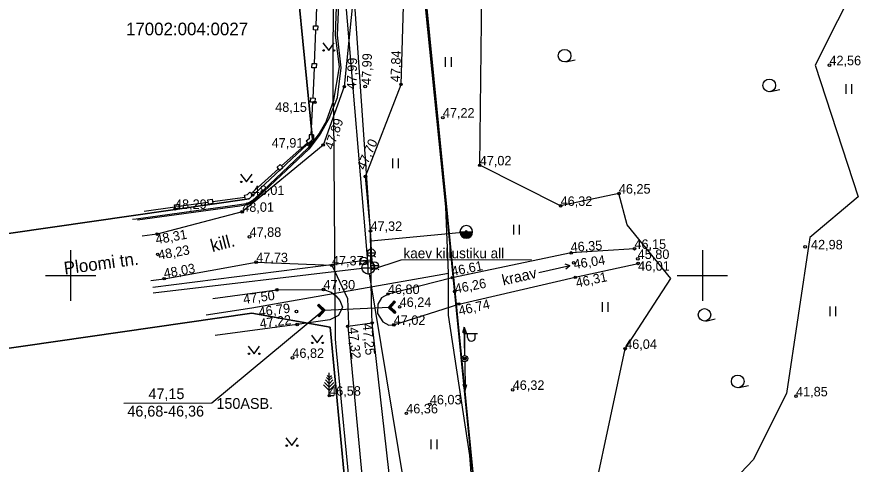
# Model space of a CAD drawing. Extents: x 641765 to 644424, y 6454656 to 6458238.
# Drawn here: x 642295.7 to 642362.6, y 6457035.1 to 6457070.5 of the extents above; entities that cross this region are included whole.
import ezdxf

# ---------------------------------------------------------------- set-up
doc = ezdxf.new("R2010")
doc.units = 0
for name, color, linetype in [('10_KKAEV', 7, 'Continuous'), ('11_KTRASS', 7, 'Continuous'), ('13_KPKAABEL', 7, 'Continuous'), ('14_MPOHULIIN', 7, 'Continuous'), ('15_MPKAABEL', 7, 'Continuous'), ('17_SITRASS', 7, 'Continuous'), ('22_VKAEV', 7, 'Continuous'), ('23_VTRASS', 7, 'Continuous'), ('26_POST', 7, 'Continuous'), ('28_AED', 7, 'Continuous'), ('30_TEE', 7, 'Continuous'), ('34_VEEKOGU', 7, 'Continuous'), ('37_TRUUP', 7, 'Continuous'), ('40_PIIR', 7, 'Continuous'), ('41_HALJASTUS', 7, 'Continuous'), ('44_PUU', 7, 'Continuous'), ('48_KAEVU_NR', 7, 'Continuous'), ('59_KORGUS', 7, 'Continuous'), ('63_VORK', 7, 'Continuous'), ('Level 1', 7, 'Continuous')]:
    doc.layers.add(name, color=color, linetype=linetype)

# ---------------------------------------------------------------- blocks, each defined once
blk = doc.blocks.new('PUNKT')
at = {"layer": 'Level 1'}
blk.add_circle((0, 0), 1, dxfattribs=at)

msp = doc.modelspace()

# ---------------------------------------------------------------- linework, layer by layer
at = {"layer": '10_KKAEV'}
for p, q in [((642323.06, 6457050.62), (642324.06, 6457050.62)), ((642323.56, 6457050.12), (642323.56, 6457051.12))]:
    msp.add_line(p, q, dxfattribs=at)
msp.add_circle((642323.56, 6457050.62), 0.5, dxfattribs=at)
at = {"layer": '11_KTRASS'}
for p, q in [((642323.518, 6457051.118), (642321.53, 6457074.61)), ((642323.063, 6457050.561), (642306.519, 6457048.604)), ((642326.968, 6457030.063), (642323.642, 6457050.127))]:
    msp.add_line(p, q, dxfattribs=at)
at = {"layer": '13_KPKAABEL'}
for points in [[(642320.84, 6457062.82), (642320.78, 6457063.95), (642320.81, 6457074.61), (642322.19, 6457093.32), (642322.33, 6457093.81), (642322.74, 6457093.98)], [(642344.465, 6456942.162), (642335.285, 6456946.215), (642331.965, 6456979.23), (642322.63, 6457027.84), (642321.05, 6457044.06), (642320.96, 6457044.96), (642320.84, 6457062.82)]]:
    msp.add_lwpolyline(points, dxfattribs=at)
at = {"layer": '14_MPOHULIIN'}
for p, q in [((642331.156, 6457045.93), (642331.012, 6457045.477)), ((642331.156, 6457045.93), (642331.31, 6457045.48)), ((642331.187, 6457043.68), (642331.156, 6457045.93)), ((642331.19, 6457043.43), (642331.19, 6457043.43)), ((642331.19, 6457043.43), (642331.19, 6457043.43)), ((642331.193, 6457043.18), (642331.224, 6457040.93)), ((642331.224, 6457040.93), (642331.07, 6457041.38)), ((642331.224, 6457040.93), (642331.368, 6457041.383))]:
    msp.add_line(p, q, dxfattribs=at)
at = {"layer": '15_MPKAABEL'}
for points in [[(642320.25, 6457062.24), (642320.83, 6457063.87), (642321.27, 6457066.5), (642320.96, 6457069.02), (642321.24, 6457076.5), (642322.43, 6457093.36), (642322.75, 6457093.78), (642328.81, 6457093.61), (642329.21, 6457094.03), (642331.06, 6457106.24), (642331.19, 6457115.57), (642331.29, 6457122.68), (642331.3, 6457125.35), (642331.13, 6457126.03), (642330.48, 6457126.69), (642320.024, 6457132.572)], [(642320.48, 6457062.5), (642321.12, 6457064.08), (642321.41, 6457066.42), (642321.11, 6457069), (642321.44, 6457076.45), (642322.56, 6457093.25), (642322.8, 6457093.64), (642328.83, 6457093.48), (642329.3, 6457094.06), (642331.15, 6457106.22), (642331.35, 6457115.6), (642331.46, 6457125.41), (642331.32, 6457126.18), (642330.49, 6457126.85), (642320.096, 6457132.691)], [(642320.25, 6457062.24), (642319.67, 6457061.24), (642318.78, 6457060.07), (642314.74, 6457056.25), (642314.37, 6457055.9), (642314.02, 6457055.71), (642313.37, 6457055.58), (642305.19, 6457054.47), (642304.909, 6457054.43)], [(642320.48, 6457062.5), (642319.75, 6457061.18), (642318.85, 6457060), (642314.43, 6457055.82), (642314.05, 6457055.62), (642313.39, 6457055.48), (642305.303, 6457054.384)]]:
    msp.add_lwpolyline(points, dxfattribs=at)
at = {"layer": '17_SITRASS'}
for points in [[(642332.3, 6457026.4), (642331.6, 6457035.76), (642329.92, 6457046.86), (642329.9, 6457050.18), (642329.69, 6457055.43), (642327.91, 6457073.13), (642330.09, 6457084.89), (642332.73, 6457101.35), (642334.74, 6457111.73), (642335.81, 6457119.4), (642335.58, 6457120.09), (642335.14, 6457120.34), (642331.94, 6457120.94), (642323.15, 6457123.84), (642314.28, 6457127.43), (642295.49, 6457135.99), (642293.86, 6457136.7), (642289.66, 6457138.41), (642285.06, 6457140.77), (642285.91, 6457141.15)], [(642310.729, 6457046.89), (642314.33, 6457047.44), (642329.9, 6457050.18)]]:
    msp.add_lwpolyline(points, dxfattribs=at)
at = {"layer": '22_VKAEV'}
for p, q in [((642330.812, 6457053.447), (642331.812, 6457053.447)), ((642323.578, 6457051.588), (642323.458, 6457051.468)), ((642323.49, 6457051.8), (642324.09, 6457051.8)), ((642324.002, 6457051.588), (642324.122, 6457051.468)), ((642322.988, 6457050.948), (642322.868, 6457050.828)), ((642322.9, 6457051.16), (642323.5, 6457051.16)), ((642323.412, 6457050.948), (642323.532, 6457050.828)), ((642323.754, 6457050.791), (642324.354, 6457050.791)), ((642323.842, 6457050.579), (642323.723, 6457050.459)), ((642324.267, 6457050.579), (642324.386, 6457050.459))]:
    msp.add_line(p, q, dxfattribs=at)
for centre in [(642323.79, 6457051.8), (642323.2, 6457051.16), (642324.054, 6457050.791)]:
    msp.add_circle(centre, 0.3, dxfattribs=at)
for radius, start, end in [(0.5, 359.99871, 179.97182), (0.5, 180, 0), (0.475, 180, 0), (0.45, 180, 0), (0.425, 180, 0), (0.4, 180, 0), (0.375, 180, 0), (0.35, 180, 0), (0.325, 180, 0), (0.3, 180, 0), (0.275, 180, 0), (0.25, 180, 0), (0.225, 180, 0), (0.2, 180, 0), (0.175, 180, 0), (0.15, 180, 0), (0.125, 180, 0), (0.1, 180, 0), (0.075, 180, 0), (0.05, 180, 0), (0.025, 180, 0)]:
    msp.add_arc((642331.312, 6457053.447), radius, start, end, dxfattribs=at)
at = {"layer": '23_VTRASS'}
msp.add_line((642324.06, 6457050.62), (642323.823, 6457051.278), dxfattribs=at)
for points in [[(642298.56, 6457127.31), (642325.37, 6457117.08), (642322.25, 6457074.53), (642323.77, 6457052.75), (642331.31, 6457053.45)], [(642323.77, 6457052.75), (642323.79, 6457051.8), (642323.838, 6457051.224), (642323.124, 6457051.169), (642306.508, 6457049.059)]]:
    msp.add_lwpolyline(points, dxfattribs=at)
at = {"layer": '26_POST'}
for p, q in [((642331.19, 6457043.68), (642331.19, 6457045.68)), ((642331.19, 6457045.43), (642332.19, 6457045.43)), ((642331.417, 6457045.109), (642331.417, 6457045.43)), ((642332.029, 6457045.109), (642332.029, 6457045.43)), ((642331.19, 6457043.43), (642331.19, 6457043.43))]:
    msp.add_line(p, q, dxfattribs=at)
for radius in [0.25, 0.111, 0.086, 0.061, 0.036]:
    msp.add_circle((642331.19, 6457043.43), radius, dxfattribs=at)
msp.add_arc((642331.723, 6457045.109), 0.306, 180, 0, dxfattribs=at)
at = {"layer": '28_AED'}
for p, q in [((642319.503, 6457072.146), (642319.396, 6457069.75)), ((642319.216, 6457069.423), (642319.229, 6457069.756)), ((642319.55, 6457069.41), (642319.216, 6457069.423)), ((642319.229, 6457069.756), (642319.563, 6457069.744)), ((642319.383, 6457069.416), (642319.281, 6457066.766)), ((642319.563, 6457069.744), (642319.55, 6457069.41)), ((642319.102, 6457066.439), (642319.114, 6457066.772)), ((642319.114, 6457066.772), (642319.448, 6457066.759)), ((642319.448, 6457066.759), (642319.435, 6457066.426)), ((642319.435, 6457066.426), (642319.102, 6457066.439)), ((642319.268, 6457066.432), (642319.176, 6457064.04)), ((642318.996, 6457063.713), (642319.009, 6457064.046)), ((642319.009, 6457064.046), (642319.343, 6457064.034)), ((642319.343, 6457064.034), (642319.33, 6457063.7)), ((642319.33, 6457063.7), (642318.996, 6457063.713)), ((642319.045, 6457061.13), (642319.163, 6457063.706)), ((642318.744, 6457060.487), (642316.698, 6457058.667)), ((642316.338, 6457058.569), (642316.587, 6457058.791)), ((642316.587, 6457058.791), (642316.809, 6457058.542)), ((642314.291, 6457056.484), (642316.449, 6457058.445)), ((642316.56, 6457058.32), (642316.338, 6457058.569)), ((642316.809, 6457058.542), (642316.56, 6457058.32)), ((642310.87, 6457055.98), (642311.2, 6457056.03)), ((642310.92, 6457055.65), (642310.87, 6457055.98)), ((642311.2, 6457056.03), (642311.25, 6457055.7)), ((642311.225, 6457055.865), (642313.805, 6457056.189)), ((642305.832, 6457055.098), (642308.235, 6457055.438)), ((642308.21, 6457055.6), (642308.54, 6457055.65)), ((642308.26, 6457055.27), (642308.21, 6457055.6)), ((642308.59, 6457055.32), (642308.26, 6457055.27)), ((642308.54, 6457055.65), (642308.59, 6457055.32)), ((642308.565, 6457055.485), (642310.895, 6457055.815)), ((642311.25, 6457055.7), (642310.92, 6457055.65))]:
    msp.add_line(p, q, dxfattribs=at)
for points in [[(642319.21, 6457061.13), (642318.88, 6457061.13), (642318.88, 6457060.815), (642318.639, 6457060.614), (642318.85, 6457060.36)], [(642319.21, 6457061.13), (642319.21, 6457060.66), (642318.85, 6457060.36)], [(642313.85, 6457056.03), (642313.761, 6457056.348), (642313.994, 6457056.413), (642314.172, 6457056.599), (642314.41, 6457056.37)], [(642313.85, 6457056.03), (642314.17, 6457056.12), (642314.41, 6457056.37)]]:
    msp.add_lwpolyline(points, dxfattribs=at)
at = {"layer": '30_TEE'}
for points in [[(642323.86, 6457046.24), (642323.82, 6457047.82), (642323.73, 6457053.53), (642323.33, 6457057.83), (642326.15, 6457065.12), (642326.53, 6457077.52), (642326.72, 6457090.82), (642328.15, 6457104.02), (642327.87, 6457113.65), (642327.71, 6457121.97), (642329.32, 6457127.33), (642329, 6457134.71)], [(642296.809, 6457125.399), (642298.53, 6457128.96), (642309.38, 6457123.87), (642319.93, 6457119.1), (642323.08, 6457116.41), (642324.13, 6457114.01), (642324.78, 6457112.92), (642324.63, 6457104.11), (642323.43, 6457091.06), (642322.94, 6457077.71), (642321.66, 6457064.94), (642319.99, 6457060.32), (642313.58, 6457055.04), (642306.84, 6457053.28), (642305.656, 6457053.112)], [(642306.351, 6457049.619), (642307.4, 6457049.75), (642314.69, 6457051.06), (642320.68, 6457050.81), (642321.9, 6457048.18), (642322, 6457046.13), (642321.93, 6457045.98)], [(642314.22, 6456951.8), (642314.35, 6456951.86), (642317.69, 6456957.62), (642319.92, 6456956.48), (642320.89, 6456957.99), (642318.72, 6456959.49), (642325.65, 6456970.89), (642327.16, 6456973.52), (642330.85, 6456984.61), (642329.11, 6456997.67), (642328.64, 6457002.24), (642327.46, 6457014.25), (642326.72, 6457020.84), (642325.35, 6457033.18), (642323.86, 6457046.24), (642321.93, 6457045.98)], [(642321.93, 6457045.98), (642323.2, 6457032.56), (642324.92, 6457020.84), (642325.629, 6457014.086)]]:
    msp.add_lwpolyline(points, dxfattribs=at)
at = {"layer": '34_VEEKOGU'}
for p in [(642337.061, 6457050.248), (642339.102, 6457050.928), (642339.195, 6457050.525)]:
    msp.add_line(p, (642339.498, 6457050.807), dxfattribs=at)
for points in [[(642344.63, 6457052.12), (642339.61, 6457051.79), (642330.21, 6457049.83), (642325.12, 6457048.54), (642324.597, 6457048.245), (642324.31, 6457047.73), (642324.285, 6457046.998), (642324.71, 6457046.34), (642325.184, 6457046.089), (642325.58, 6457046.1), (642330.73, 6457047.75), (642339.94, 6457049.86), (642344.92, 6457050.96)], [(642311.266, 6457048.197), (642316.33, 6457048.87), (642320.02, 6457048.9), (642320.617, 6457048.699), (642320.98, 6457048.4), (642321.302, 6457048.031), (642321.53, 6457047.51), (642321.195, 6457046.837), (642320.51, 6457046.5), (642317.93, 6457046.13), (642311.43, 6457045.272)]]:
    msp.add_lwpolyline(points, dxfattribs=at)
at = {"layer": '37_TRUUP'}
for p, q in [((642320.05, 6457047.25), (642319.639, 6457047.625)), ((642319.675, 6457046.838), (642320.05, 6457047.25)), ((642320.05, 6457047.25), (642325.23, 6457047.49)), ((642325.605, 6457047.902), (642325.23, 6457047.49)), ((642325.23, 6457047.49), (642325.641, 6457047.115))]:
    msp.add_line(p, q, dxfattribs=at)
for points in [[(642325.599, 6457048.008), (642325.709, 6457047.907), (642325.334, 6457047.495), (642325.746, 6457047.119), (642325.645, 6457047.009), (642325.122, 6457047.485)], [(642325.122, 6457047.485), (642325.599, 6457048.008), (642325.709, 6457047.907), (642325.334, 6457047.495), (642325.746, 6457047.119), (642325.645, 6457047.009)], [(642325.6, 6457047.972), (642325.674, 6457047.905), (642325.299, 6457047.493), (642325.71, 6457047.118), (642325.643, 6457047.044), (642325.158, 6457047.487)], [(642325.602, 6457047.937), (642325.639, 6457047.903), (642325.263, 6457047.492), (642325.675, 6457047.116), (642325.641, 6457047.079), (642325.193, 6457047.488)], [(642319.681, 6457046.732), (642319.571, 6457046.833), (642319.946, 6457047.245), (642319.534, 6457047.621), (642319.635, 6457047.731), (642320.158, 6457047.255)], [(642320.158, 6457047.255), (642319.681, 6457046.732), (642319.571, 6457046.833), (642319.946, 6457047.245), (642319.534, 6457047.621), (642319.635, 6457047.731)], [(642319.68, 6457046.768), (642319.606, 6457046.835), (642319.981, 6457047.247), (642319.57, 6457047.622), (642319.637, 6457047.696), (642320.122, 6457047.253)], [(642319.678, 6457046.803), (642319.641, 6457046.837), (642320.017, 6457047.248), (642319.605, 6457047.624), (642319.639, 6457047.661), (642320.087, 6457047.252)]]:
    msp.add_lwpolyline(points, close=True, dxfattribs=at)
msp.add_lwpolyline([(642320.05, 6457047.25), (642311.176, 6457039.903), (642304.214, 6457039.876)], dxfattribs=at)
at = {"layer": '40_PIIR'}
for points in [[(642361.5, 6457170.07), (642363.87, 6457147.41), (642339.92, 6457138.79), (642334.85, 6457110.64), (642328.04, 6457072.73), (642337.05, 6456981.9), (642332.92, 6456975.19), (642349.81, 6456950.5), (642355.19, 6456942.62), (642358.82, 6456937.29), (642508.62, 6457123.93), (642412.97, 6457174.66)], [(642320.29, 6457086.98), (642278.77, 6457081.33), (642282.78, 6457051.55), (642314.14, 6457056.07), (642319.13, 6457060.75), (642317.92, 6457073.12)], [(642273.01, 6457041.07), (642275.3, 6457025.54), (642298.6, 6457006.02), (642324.11, 6457008.44), (642320.55, 6457045.93), (642314.35, 6457047.02)]]:
    msp.add_lwpolyline(points, close=True, dxfattribs=at)
for points in [[(642337.03, 6456981.94), (642328.01, 6457072.77), (642334.82, 6457110.67), (642322.42, 6457115.84), (642324.49, 6457110.87), (642320.29, 6457086.98), (642317.92, 6457073.12), (642319.13, 6457060.75), (642314.14, 6457056.07), (642282.78, 6457051.55), (642246.24, 6457046.19), (642223.14, 6457043.03), (642209.84, 6457039.18), (642197.38, 6457032.28)], [(642225.03, 6457034), (642273.01, 6457041.07), (642314.35, 6457047.02), (642320.55, 6457045.93), (642324.11, 6457008.44)]]:
    msp.add_lwpolyline(points, dxfattribs=at)
at = {"layer": '41_HALJASTUS'}
for p, q in [((642319.961, 6457068.411), (642320.424, 6457067.805)), ((642320.424, 6457067.805), (642320.87, 6457068.411)), ((642329.65, 6457067.266), (642329.65, 6457066.505)), ((642330.105, 6457067.266), (642330.105, 6457066.505)), ((642339.206, 6457066.9), (642339.937, 6457067.068)), ((642355.402, 6457064.546), (642356.133, 6457064.714)), ((642361.355, 6457065.138), (642361.355, 6457064.377)), ((642361.811, 6457065.138), (642361.811, 6457064.377)), ((642325.466, 6457059.249), (642325.466, 6457058.488)), ((642325.921, 6457059.249), (642325.921, 6457058.488)), ((642313.448, 6457058.011), (642313.911, 6457057.404)), ((642313.911, 6457057.404), (642314.357, 6457058.011)), ((642335.041, 6457053.998), (642335.041, 6457053.237)), ((642335.496, 6457053.998), (642335.496, 6457053.237)), ((642342.063, 6457047.896), (642342.063, 6457047.135)), ((642342.518, 6457047.896), (642342.518, 6457047.135)), ((642360.079, 6457047.541), (642360.079, 6457046.78)), ((642360.534, 6457047.541), (642360.534, 6457046.78)), ((642350.28, 6457046.405), (642351.011, 6457046.573)), ((642319.057, 6457045.28), (642319.521, 6457044.673)), ((642319.521, 6457044.673), (642319.966, 6457045.28)), ((642314.05, 6457044.424), (642314.514, 6457043.818)), ((642314.514, 6457043.818), (642314.959, 6457044.424)), ((642352.911, 6457041.143), (642353.642, 6457041.31)), ((642317.042, 6457037.156), (642317.506, 6457036.549)), ((642317.506, 6457036.549), (642317.951, 6457037.156)), ((642328.515, 6457037.04), (642328.515, 6457036.279)), ((642328.971, 6457037.04), (642328.971, 6457036.279))]:
    msp.add_line(p, q, dxfattribs=at)
msp.add_lwpolyline([(642336.765, 6457010.888), (642343.89, 6457044.21), (642347.507, 6457049.759), (642344.06, 6457054.01), (642343.4, 6457056.49), (642338.78, 6457055.51), (642332.38, 6457058.72), (642332.55, 6457072.35), (642338.86, 6457076), (642336.01, 6457084.61), (642336.874, 6457116.097), (642352.293, 6457119.106), (642349.942, 6457102.225), (642351.479, 6457095.516), (642350.06, 6457089.131), (642359.989, 6457085.939), (642362.471, 6457073.666), (642358.925, 6457066.643), (642362.329, 6457056.214), (642358.499, 6457053.022), (642356.655, 6457040.678), (642354.032, 6457035.428), (642349.635, 6457030.817)], dxfattribs=at)
for centre, radius in [((642320.023, 6457067.805), 0.055), ((642320.852, 6457067.805), 0.055), ((642339.094, 6457067.388), 0.5), ((642355.291, 6457065.034), 0.5), ((642313.51, 6457057.404), 0.055), ((642314.339, 6457057.404), 0.055), ((642350.169, 6457046.893), 0.5), ((642319.12, 6457044.673), 0.055), ((642319.948, 6457044.673), 0.055), ((642314.113, 6457043.818), 0.055), ((642314.942, 6457043.818), 0.055), ((642352.799, 6457041.63), 0.5), ((642317.105, 6457036.549), 0.055), ((642317.933, 6457036.549), 0.055)]:
    msp.add_circle(centre, radius, dxfattribs=at)
at = {"layer": '44_PUU'}
for p, q in [((642320.47, 6457041.715), (642320.245, 6457041.94)), ((642320.47, 6457041.94), (642320.305, 6457042.105)), ((642320.47, 6457040.5), (642320.47, 6457042.3)), ((642320.47, 6457041.94), (642320.635, 6457042.105)), ((642320.47, 6457041.715), (642320.695, 6457041.94)), ((642320.47, 6457040.905), (642320.025, 6457041.35)), ((642320.47, 6457041.175), (642320.1, 6457041.545)), ((642320.47, 6457041.445), (642320.175, 6457041.74)), ((642320.47, 6457041.445), (642320.765, 6457041.74)), ((642320.47, 6457041.175), (642320.84, 6457041.545)), ((642320.47, 6457040.905), (642320.915, 6457041.35)), ((642320.83, 6457040.5), (642320.47, 6457040.5))]:
    msp.add_line(p, q, dxfattribs=at)
at = {"layer": '48_KAEVU_NR'}
msp.add_lwpolyline([(642336.487, 6457051.235), (642326.144, 6457051.204), (642323.816, 6457050.464)], dxfattribs=at)
at = {"layer": '63_VORK'}
for p, q in [((642300, 6457052), (642300, 6457048)), ((642350, 6457052), (642350, 6457048)), ((642298, 6457050), (642302, 6457050)), ((642348, 6457050), (642352, 6457050))]:
    msp.add_line(p, q, dxfattribs=at)

# ---------------------------------------------------------------- block references
at = {"layer": '59_KORGUS', "xscale": 0.1, "yscale": 0.10000000000000002}
for p in [(642360.055, 6457066.641), (642321.66, 6457064.94), (642323.31, 6457064.95), (642326.15, 6457065.12), (642319.33, 6457063.7), (642329.46, 6457062.49), (642318.85, 6457060.36), (642319.99, 6457060.32), (642332.38, 6457058.72), (642323.33, 6457057.83), (642314.41, 6457056.37), (642343.4, 6457056.49), (642308.26, 6457055.27), (642338.78, 6457055.51), (642313.58, 6457055.04), (642306.84, 6457053.28), (642323.73, 6457053.53), (642331.31, 6457053.45), (642314.16, 6457053.06), (642344.63, 6457052.12), (642358.136, 6457052.275), (642306.89, 6457051.67), (642339.61, 6457051.79), (642344.89, 6457051.32), (642314.69, 6457051.06), (642320.68, 6457050.81), (642339.81, 6457051.01), (642344.92, 6457050.96), (642330.21, 6457049.83), (642339.94, 6457049.86), (642307.4, 6457049.75), (642316.33, 6457048.87), (642320.02, 6457048.9), (642325.12, 6457048.54), (642330.4, 6457048.74), (642317.87, 6457047.16), (642326.04, 6457047.52), (642330.73, 6457047.75), (642317.93, 6457046.13), (642321.93, 6457045.98), (642323.86, 6457046.24), (642325.58, 6457046.1), (642343.89, 6457044.21), (642317.56, 6457043.49), (642320.47, 6457040.5), (642334.99, 6457040.96), (642357.414, 6457040.458), (642328.43, 6457039.82), (642326.57, 6457039.1)]:
    msp.add_blockref('PUNKT', p, dxfattribs=at)

# ---------------------------------------------------------------- texts
at = {"layer": '28_AED'}
for s, rotation, p in [('kill.', 14.63472, (642311.215, 6457051.85)), ('Ploomi tn.', 7.65944, (642299.534, 6457050.077))]:
    msp.add_text(s, height=1, rotation=rotation, dxfattribs=at).set_placement(p)
at = {"layer": '34_VEEKOGU'}
msp.add_text('kraav', height=0.85, rotation=12.90371, dxfattribs=at).set_placement((642334.246, 6457049.208))
at = {"layer": '37_TRUUP'}
for s, p in [('47,15', (642306.161, 6457040.227)), ('150ASB.', (642311.54, 6457039.458)), ('46,68-46,36', (642304.491, 6457038.851))]:
    msp.add_text(s, height=0.85, dxfattribs=at).set_placement(p)
at = {"layer": '40_PIIR'}
msp.add_text('17002:004:0027', height=1, dxfattribs=at).set_placement((642304.378, 6457069))
at = {"layer": '48_KAEVU_NR'}
msp.add_text('kaev killustiku all', height=0.8, dxfattribs=at).set_placement((642326.344, 6457051.366))
at = {"layer": '59_KORGUS'}
for s, rotation, p in [('47,99', 88.15439, (642323.77, 6457065.058)), ('47,84', 88.15439, (642326.063, 6457065.281)), ('47,99', 88.15439, (642322.601, 6457064.709)), ('47,89', 70.48464, (642320.766, 6457059.898)), ('47,70', 65.8031, (642323.293, 6457058.295)), ('48,31', 10.18722, (642306.789, 6457052.476)), ('46,35', 3.60004, (642339.596, 6457051.874)), ('48,23', 10.18722, (642306.998, 6457051.243)), ('46,04', 8.47409, (642339.865, 6457050.516)), ('48,03', 10.18722, (642307.434, 6457049.79)), ('46,61', 11.13302, (642330.207, 6457049.954)), ('46,31', 11.85233, (642340.062, 6457049.046)), ('46,26', 10.7002, (642330.476, 6457048.584)), ('47,50', 7.51491, (642313.706, 6457047.754)), ('46,74', 13.08004, (642330.796, 6457046.839)), ('46,79', 7.51491, (642314.928, 6457046.743)), ('47,22', 7.51491, (642315.011, 6457045.824)), ('47,25', 275.83389, (642323.096, 6457046.167)), ('47,32', 275.92945, (642321.979, 6457045.877))]:
    msp.add_text(s, height=0.75, rotation=rotation, dxfattribs=at).set_placement(p)
for s, p in [('42,56', (642360.055, 6457066.631)), ('48,15', (642316.191, 6457062.944)), ('47,22', (642329.46, 6457062.49)), ('47,91', (642315.913, 6457060.116)), ('47,02', (642332.38, 6457058.71)), ('48,01', (642314.41, 6457056.37)), ('46,25', (642343.39, 6457056.48)), ('48,29', (642308.26, 6457055.27)), ('46,32', (642338.78, 6457055.51)), ('48,01', (642313.58, 6457055.04)), ('47,32', (642323.73, 6457053.53)), ('47,88', (642314.16, 6457053.06)), ('46,15', (642344.62, 6457052.11)), ('42,98', (642358.598, 6457052.07)), ('45,80', (642344.88, 6457051.31)), ('47,73', (642314.69, 6457051.05)), ('47,37', (642320.68, 6457050.8)), ('46,01', (642344.91, 6457050.382)), ('47,30', (642320.01, 6457048.9)), ('46,80', (642325.11, 6457048.54)), ('46,24', (642326.04, 6457047.52)), ('47,02', (642325.57, 6457046.1)), ('46,04', (642343.89, 6457044.2)), ('46,82', (642317.55, 6457043.49)), ('46,58', (642320.46, 6457040.5)), ('46,32', (642334.99, 6457040.96)), ('46,03', (642328.43, 6457039.81)), ('41,85', (642357.414, 6457040.448)), ('46,36', (642326.56, 6457039.1))]:
    msp.add_text(s, height=0.75, dxfattribs=at).set_placement(p)

doc.saveas('drawing.dxf')
